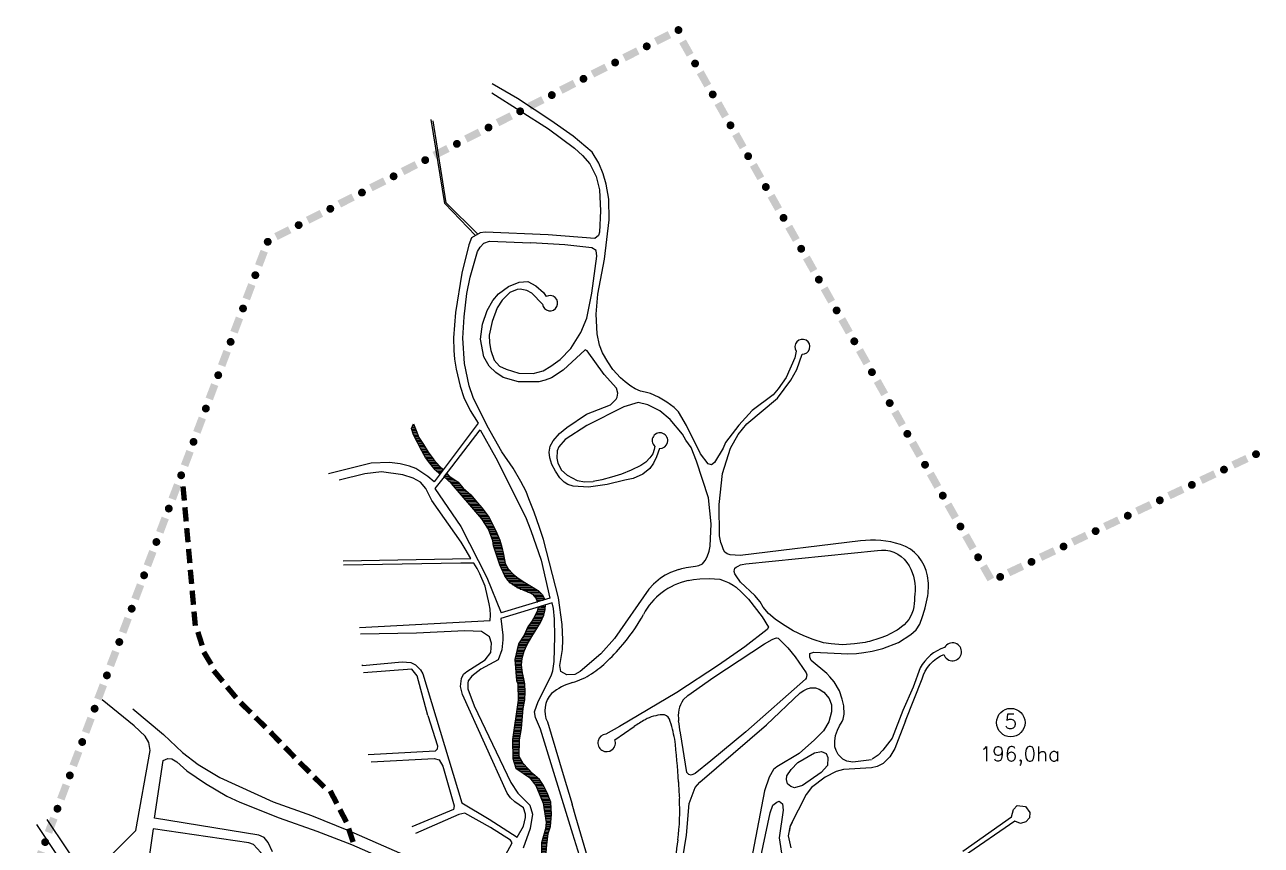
# Model space of a CAD drawing. Extents: x 628876 to 634043, y 7506730 to 7509520.
# Drawn here: x 629148 to 630625, y 7508495 to 7509476 of the extents above; entities that cross this region are included whole.
import ezdxf
from ezdxf.enums import TextEntityAlignment as Align

# ---------------------------------------------------------------- set-up
doc = ezdxf.new("R2010")
doc.units = 0
doc.header["$LTSCALE"] = 40
doc.header["$MEASUREMENT"] = 0
doc.layers.get('0').update_dxf_attribs({"linetype": 'CONTINUOUS'})
for name, color, linetype in [('HATCH', 150, 'CONTINUOUS'), ('LIMITE-BACIA', 3, 'CONTINUOUS'), ('LIMITE-PROJETO', 1, 'CONTINUOUS'), ('RIO', 4, 'CONTINUOUS'), ('RUA', 7, 'CONTINUOUS'), ('TEXTO2', 5, 'CONTINUOUS')]:
    doc.layers.add(name, color=color, linetype=linetype)
doc.styles.get("Standard").update_dxf_attribs({"font": 'ROMANSBR.SHX'})

# ---------------------------------------------------------------- blocks, each defined once
blk = doc.blocks.new('*X15')
at = {"color": 0}
for p, q in [((629609.7, 7508992.5), (629614.5, 7508992.5)), ((629610.2, 7508994.4), (629613.8, 7508994.4)), ((629610.4, 7508990.6), (629615.3, 7508990.6)), ((629610.9, 7508996.2), (629613, 7508996.2)), ((629611, 7508988.7), (629616.1, 7508988.7)), ((629611.7, 7508998.1), (629612.3, 7508998.1)), ((629611.7, 7508986.9), (629616.8, 7508986.9)), ((629612.4, 7508985), (629617.5, 7508985)), ((629613.3, 7508983.1), (629618.3, 7508983.1)), ((629614.2, 7508981.2), (629619.3, 7508981.2)), ((629615.1, 7508979.4), (629620.4, 7508979.4)), ((629616, 7508977.5), (629621.6, 7508977.5)), ((629616.9, 7508975.6), (629622.7, 7508975.6)), ((629617.9, 7508973.7), (629623.9, 7508973.7)), ((629618.8, 7508971.9), (629625.1, 7508971.9)), ((629619.8, 7508970), (629626.3, 7508970)), ((629620.9, 7508968.1), (629627.6, 7508968.1)), ((629622, 7508966.2), (629628.8, 7508966.2)), ((629623, 7508964.4), (629630, 7508964.4)), ((629624.1, 7508962.5), (629631.4, 7508962.5)), ((629625.2, 7508960.6), (629632.7, 7508960.6)), ((629626.3, 7508958.7), (629634.1, 7508958.7)), ((629627.6, 7508956.9), (629635.5, 7508956.9)), ((629628.9, 7508955), (629637, 7508955)), ((629630.3, 7508953.1), (629638.7, 7508953.1)), ((629631.6, 7508951.2), (629640.4, 7508951.2)), ((629633.1, 7508949.4), (629642.1, 7508949.4)), ((629634.7, 7508947.5), (629643.9, 7508947.5)), ((629636.2, 7508945.6), (629645.9, 7508945.6)), ((629637.7, 7508943.7), (629647.3, 7508943.7)), ((629639.9, 7508941.9), (629645.9, 7508941.9)), ((629642, 7508940), (629644.5, 7508940)), ((629649.1, 7508936.2), (629654.9, 7508936.2)), ((629649.7, 7508934.4), (629657.5, 7508934.4)), ((629650.5, 7508938.1), (629653.2, 7508938.1)), ((629651.7, 7508932.5), (629660.4, 7508932.5)), ((629653.8, 7508930.6), (629663.2, 7508930.6)), ((629655.8, 7508928.7), (629665.8, 7508928.7)), ((629657.7, 7508926.9), (629667.3, 7508926.9)), ((629659.4, 7508925), (629668.8, 7508925)), ((629661, 7508923.1), (629670.4, 7508923.1)), ((629662.6, 7508921.2), (629672.1, 7508921.2)), ((629664.2, 7508919.4), (629674.3, 7508919.4)), ((629665.9, 7508917.5), (629676.4, 7508917.5)), ((629667.5, 7508915.6), (629678.5, 7508915.6)), ((629669.1, 7508913.7), (629680.6, 7508913.7)), ((629670.8, 7508911.9), (629682.2, 7508911.9)), ((629672.4, 7508910), (629683.8, 7508910)), ((629674, 7508908.1), (629685.4, 7508908.1)), ((629675.6, 7508906.2), (629687, 7508906.2)), ((629677.3, 7508904.4), (629688.6, 7508904.4)), ((629678.9, 7508902.5), (629690.2, 7508902.5)), ((629680.5, 7508900.6), (629691.7, 7508900.6)), ((629682.2, 7508898.7), (629693.2, 7508898.7)), ((629683.8, 7508896.9), (629694.6, 7508896.9)), ((629685.4, 7508895), (629696.1, 7508895)), ((629687, 7508893.1), (629697.5, 7508893.1)), ((629688.7, 7508891.2), (629699, 7508891.2)), ((629690.3, 7508889.4), (629700.4, 7508889.4)), ((629691.9, 7508887.5), (629701.8, 7508887.5)), ((629693.6, 7508885.6), (629702.9, 7508885.6)), ((629694.8, 7508883.7), (629703.9, 7508883.7)), ((629695.9, 7508881.9), (629704.9, 7508881.9)), ((629697, 7508880), (629705.9, 7508880)), ((629698.2, 7508878.1), (629706.9, 7508878.1)), ((629699.3, 7508876.2), (629707.9, 7508876.2)), ((629700.4, 7508874.4), (629708.8, 7508874.4)), ((629701.5, 7508872.5), (629709.6, 7508872.5)), ((629702.2, 7508870.6), (629710.5, 7508870.6)), ((629703, 7508868.7), (629711.3, 7508868.7)), ((629703.7, 7508866.9), (629712.2, 7508866.9)), ((629704.5, 7508865), (629712.9, 7508865)), ((629705.2, 7508863.1), (629713.7, 7508863.1)), ((629706, 7508861.2), (629714.5, 7508861.2)), ((629706.7, 7508859.4), (629715.3, 7508859.4)), ((629707, 7508857.5), (629715.8, 7508857.5)), ((629707.2, 7508855.6), (629716.3, 7508855.6)), ((629707.4, 7508853.7), (629716.8, 7508853.7)), ((629707.8, 7508851.9), (629717.3, 7508851.9)), ((629708.4, 7508850), (629717.8, 7508850)), ((629709.1, 7508848.1), (629718.2, 7508848.1)), ((629709.7, 7508846.2), (629718.6, 7508846.2)), ((629710.4, 7508844.4), (629718.9, 7508844.4)), ((629711, 7508842.5), (629719.3, 7508842.5)), ((629711.7, 7508840.6), (629719.7, 7508840.6)), ((629712.4, 7508838.7), (629720.1, 7508838.7)), ((629713, 7508836.9), (629720.5, 7508836.9)), ((629713.7, 7508835), (629720.9, 7508835)), ((629714.3, 7508833.1), (629721.3, 7508833.1)), ((629715, 7508831.2), (629722, 7508831.2)), ((629715.7, 7508829.4), (629723, 7508829.4)), ((629716.6, 7508827.5), (629724, 7508827.5)), ((629717.4, 7508825.6), (629725, 7508825.6)), ((629718.2, 7508823.7), (629726.7, 7508823.7)), ((629719.1, 7508821.9), (629728.6, 7508821.9)), ((629719.9, 7508820), (629730.4, 7508820)), ((629720.7, 7508818.1), (629732.6, 7508818.1)), ((629721.7, 7508816.2), (629734.9, 7508816.2)), ((629722.9, 7508814.4), (629737.2, 7508814.4)), ((629724.2, 7508812.5), (629739.9, 7508812.5)), ((629725.6, 7508810.6), (629742.5, 7508810.6)), ((629727.2, 7508808.7), (629745.3, 7508808.7)), ((629729.9, 7508806.9), (629748.4, 7508806.9)), ((629732.6, 7508805), (629751.5, 7508805)), ((629735.4, 7508803.1), (629754.7, 7508803.1)), ((629739.5, 7508801.2), (629758, 7508801.2)), ((629744, 7508799.4), (629761.4, 7508799.4)), ((629748.6, 7508797.5), (629763.3, 7508797.5)), ((629753.1, 7508795.6), (629765.1, 7508795.6)), ((629755.6, 7508793.7), (629766.6, 7508793.7)), ((629757.4, 7508791.9), (629767.4, 7508791.9)), ((629758.7, 7508790), (629768.3, 7508790)), ((629759.3, 7508788.1), (629766.8, 7508788.1)), ((629759.9, 7508786.2), (629760.6, 7508786.2))]:
    blk.add_line(p, q, dxfattribs=at)
blk = doc.blocks.new('*X14')
at = {"color": 0}
for p, q in [((629760.2, 7508776.9), (629769.1, 7508776.9)), ((629760.8, 7508778.7), (629769.3, 7508778.7)), ((629764.2, 7508780.6), (629769.5, 7508780.6)), ((629754, 7508763.7), (629764.8, 7508763.7)), ((629755.2, 7508765.6), (629765.6, 7508765.6)), ((629756.3, 7508767.5), (629766.5, 7508767.5)), ((629757.3, 7508769.4), (629767.4, 7508769.4)), ((629758.1, 7508771.2), (629768, 7508771.2)), ((629758.9, 7508773.1), (629768.4, 7508773.1)), ((629759.6, 7508775), (629768.7, 7508775)), ((629745.1, 7508748.7), (629755.9, 7508748.7)), ((629746, 7508750.6), (629757.1, 7508750.6)), ((629746.9, 7508752.5), (629758.3, 7508752.5)), ((629747.8, 7508754.4), (629759.5, 7508754.4)), ((629748.7, 7508756.2), (629760.6, 7508756.2)), ((629750.1, 7508758.1), (629761.7, 7508758.1)), ((629751.4, 7508760), (629762.8, 7508760)), ((629752.7, 7508761.9), (629763.9, 7508761.9)), ((629736.8, 7508733.7), (629747.2, 7508733.7)), ((629737.2, 7508735.6), (629748.1, 7508735.6)), ((629738.3, 7508737.5), (629749.2, 7508737.5)), ((629739.5, 7508739.4), (629750.3, 7508739.4)), ((629740.7, 7508741.2), (629751.3, 7508741.2)), ((629741.9, 7508743.1), (629752.4, 7508743.1)), ((629743.1, 7508745), (629753.5, 7508745)), ((629744.2, 7508746.9), (629754.7, 7508746.9)), ((629733.5, 7508718.7), (629741.6, 7508718.7)), ((629733.9, 7508720.6), (629742.2, 7508720.6)), ((629734.4, 7508722.5), (629742.7, 7508722.5)), ((629734.8, 7508724.4), (629743.3, 7508724.4)), ((629735.2, 7508726.2), (629743.8, 7508726.2)), ((629735.6, 7508728.1), (629744.5, 7508728.1)), ((629736, 7508730), (629745.4, 7508730)), ((629736.4, 7508731.9), (629746.3, 7508731.9)), ((629733.2, 7508716.9), (629741.5, 7508716.9)), ((629733.3, 7508715), (629741.3, 7508715)), ((629733.5, 7508713.1), (629741.2, 7508713.1)), ((629733.6, 7508711.2), (629741, 7508711.2)), ((629733.8, 7508709.4), (629741.1, 7508709.4)), ((629733.9, 7508707.5), (629741.4, 7508707.5)), ((629734.1, 7508705.6), (629741.6, 7508705.6)), ((629734.2, 7508703.7), (629741.8, 7508703.7)), ((629734.4, 7508701.9), (629742, 7508701.9)), ((629734.5, 7508700), (629742.4, 7508700)), ((629734.7, 7508698.1), (629742.9, 7508698.1)), ((629734.8, 7508696.2), (629743.3, 7508696.2)), ((629735, 7508694.4), (629743.8, 7508694.4)), ((629735.1, 7508692.5), (629744.1, 7508692.5)), ((629735.6, 7508690.6), (629744.5, 7508690.6)), ((629736.2, 7508688.7), (629744.9, 7508688.7)), ((629736.5, 7508686.9), (629745.1, 7508686.9)), ((629736.6, 7508685), (629745.2, 7508685)), ((629736.6, 7508683.1), (629745.3, 7508683.1)), ((629736.7, 7508681.2), (629745.4, 7508681.2)), ((629736.8, 7508679.4), (629745.5, 7508679.4)), ((629736.8, 7508677.5), (629745.5, 7508677.5)), ((629736.9, 7508675.6), (629745.3, 7508675.6)), ((629736.9, 7508673.7), (629745.2, 7508673.7)), ((629735.6, 7508658.7), (629743, 7508658.7)), ((629735.9, 7508660.6), (629743.3, 7508660.6)), ((629736.2, 7508662.5), (629743.7, 7508662.5)), ((629736.5, 7508664.4), (629744, 7508664.4)), ((629736.7, 7508666.2), (629744.4, 7508666.2)), ((629737, 7508671.9), (629745.1, 7508671.9)), ((629737, 7508668.1), (629744.7, 7508668.1)), ((629737.1, 7508670), (629744.9, 7508670)), ((629733.7, 7508645.6), (629742, 7508645.6)), ((629734, 7508647.5), (629742.1, 7508647.5)), ((629734.3, 7508649.4), (629742.3, 7508649.4)), ((629734.5, 7508651.2), (629742.4, 7508651.2)), ((629734.8, 7508653.1), (629742.6, 7508653.1)), ((629735.1, 7508655), (629742.7, 7508655)), ((629735.4, 7508656.9), (629742.8, 7508656.9)), ((629731.5, 7508630.6), (629740.3, 7508630.6)), ((629731.8, 7508632.5), (629740.6, 7508632.5)), ((629732.1, 7508634.4), (629740.9, 7508634.4)), ((629732.3, 7508636.2), (629741.1, 7508636.2)), ((629732.6, 7508638.1), (629741.3, 7508638.1)), ((629732.9, 7508640), (629741.5, 7508640)), ((629733.2, 7508641.9), (629741.6, 7508641.9)), ((629733.4, 7508643.7), (629741.8, 7508643.7)), ((629730.2, 7508621.2), (629738.8, 7508621.2)), ((629730.3, 7508619.4), (629738.8, 7508619.4)), ((629730.3, 7508617.5), (629738.7, 7508617.5)), ((629730.4, 7508623.1), (629739.1, 7508623.1)), ((629730.4, 7508615.6), (629738.7, 7508615.6)), ((629730.7, 7508625), (629739.4, 7508625)), ((629731, 7508626.9), (629739.7, 7508626.9)), ((629731.2, 7508628.7), (629740, 7508628.7)), ((629730.4, 7508613.7), (629738.7, 7508613.7)), ((629730.5, 7508611.9), (629738.6, 7508611.9)), ((629730.5, 7508610), (629738.6, 7508610)), ((629730.6, 7508608.1), (629738.6, 7508608.1)), ((629730.6, 7508606.2), (629738.5, 7508606.2)), ((629730.7, 7508604.4), (629738.5, 7508604.4)), ((629730.7, 7508602.5), (629738.5, 7508602.5)), ((629730.8, 7508600.6), (629738.8, 7508600.6)), ((629730.9, 7508598.7), (629739.8, 7508598.7)), ((629731.4, 7508596.9), (629740.8, 7508596.9)), ((629732, 7508595), (629741.8, 7508595)), ((629732.5, 7508593.1), (629742.8, 7508593.1)), ((629733, 7508591.2), (629744.5, 7508591.2)), ((629733.6, 7508589.4), (629746.2, 7508589.4)), ((629734.1, 7508587.5), (629748, 7508587.5)), ((629736.8, 7508585.6), (629749.8, 7508585.6)), ((629739.5, 7508583.7), (629751.5, 7508583.7)), ((629742.2, 7508581.9), (629753.3, 7508581.9)), ((629744.9, 7508580), (629755.3, 7508580)), ((629747.6, 7508578.1), (629757.5, 7508578.1)), ((629750.3, 7508576.2), (629759.7, 7508576.2)), ((629752, 7508574.4), (629761.9, 7508574.4)), ((629753.6, 7508572.5), (629763.3, 7508572.5)), ((629755.1, 7508570.6), (629764.5, 7508570.6)), ((629756.6, 7508568.7), (629765.7, 7508568.7)), ((629758.2, 7508566.9), (629766.8, 7508566.9)), ((629759, 7508565), (629767.9, 7508565)), ((629759.7, 7508563.1), (629768.9, 7508563.1)), ((629760.5, 7508561.2), (629769.9, 7508561.2)), ((629761.3, 7508559.4), (629771, 7508559.4)), ((629762, 7508557.5), (629771.9, 7508557.5)), ((629762.8, 7508555.6), (629772.6, 7508555.6)), ((629763.5, 7508553.7), (629773.3, 7508553.7)), ((629764.3, 7508551.9), (629774, 7508551.9)), ((629765, 7508550), (629774.7, 7508550)), ((629765.8, 7508548.1), (629775.4, 7508548.1)), ((629766.5, 7508546.2), (629775.9, 7508546.2)), ((629767.1, 7508544.4), (629776, 7508544.4)), ((629767.4, 7508542.5), (629776.1, 7508542.5)), ((629767.7, 7508540.6), (629776.2, 7508540.6)), ((629768, 7508538.7), (629776.3, 7508538.7)), ((629768.3, 7508536.9), (629776.4, 7508536.9)), ((629768.6, 7508535), (629776.5, 7508535)), ((629768.9, 7508533.1), (629776.6, 7508533.1)), ((629769.2, 7508531.2), (629776.6, 7508531.2)), ((629769.5, 7508529.4), (629776.5, 7508529.4)), ((629769.8, 7508527.5), (629776.4, 7508527.5)), ((629769.2, 7508512.5), (629773.9, 7508512.5)), ((629769.7, 7508514.4), (629774.6, 7508514.4)), ((629770, 7508516.2), (629775.2, 7508516.2)), ((629770.1, 7508525.6), (629776.2, 7508525.6)), ((629770.2, 7508518.1), (629775.7, 7508518.1)), ((629770.4, 7508523.7), (629776.1, 7508523.7)), ((629770.4, 7508520), (629775.8, 7508520)), ((629770.6, 7508521.9), (629776, 7508521.9)), ((629765, 7508497.5), (629771.4, 7508497.5)), ((629765.4, 7508499.4), (629771.7, 7508499.4)), ((629765.9, 7508501.2), (629771.9, 7508501.2)), ((629766.5, 7508503.1), (629772.1, 7508503.1)), ((629767, 7508505), (629772.3, 7508505)), ((629767.5, 7508506.9), (629772.5, 7508506.9)), ((629768.1, 7508508.7), (629772.7, 7508508.7)), ((629768.6, 7508510.6), (629773.3, 7508510.6)), ((629764.9, 7508490), (629770.7, 7508490)), ((629764.9, 7508488.1), (629770.5, 7508488.1)), ((629764.9, 7508486.2), (629770.3, 7508486.2)), ((629764.9, 7508484.4), (629770.1, 7508484.4)), ((629764.9, 7508482.5), (629769.9, 7508482.5)), ((629765, 7508495.6), (629771.2, 7508495.6)), ((629765, 7508493.7), (629771.1, 7508493.7)), ((629765, 7508491.9), (629770.9, 7508491.9)), ((629764.8, 7508478.7), (629770.3, 7508478.7)), ((629764.8, 7508476.9), (629770.6, 7508476.9)), ((629764.9, 7508480.6), (629770.1, 7508480.6)), ((629765, 7508475), (629770.9, 7508475)), ((629765.2, 7508473.1), (629771.2, 7508473.1)), ((629765.4, 7508471.2), (629771.5, 7508471.2)), ((629765.5, 7508469.4), (629771.7, 7508469.4)), ((629765.7, 7508467.5), (629772, 7508467.5)), ((629765.9, 7508465.6), (629772.3, 7508465.6)), ((629766.1, 7508463.7), (629772.6, 7508463.7)), ((629766.3, 7508461.9), (629772.9, 7508461.9)), ((629766.5, 7508460), (629773.2, 7508460)), ((629766.7, 7508458.1), (629773.5, 7508458.1)), ((629766.9, 7508456.2), (629773.8, 7508456.2)), ((629767.1, 7508454.4), (629774.8, 7508454.4)), ((629767.3, 7508452.5), (629775.7, 7508452.5)), ((629767.8, 7508450.6), (629776.6, 7508450.6)), ((629768.7, 7508448.7), (629777.6, 7508448.7)), ((629769.5, 7508446.9), (629778.5, 7508446.9)), ((629770.4, 7508445), (629779.5, 7508445)), ((629771.3, 7508443.1), (629780.4, 7508443.1)), ((629772.2, 7508441.2), (629781.4, 7508441.2)), ((629773, 7508439.4), (629782.3, 7508439.4)), ((629774, 7508437.5), (629783.3, 7508437.5)), ((629775.3, 7508435.6), (629784.2, 7508435.6)), ((629776.5, 7508433.7), (629785.1, 7508433.7)), ((629777.8, 7508431.9), (629786.1, 7508431.9)), ((629779, 7508430), (629787.1, 7508430)), ((629780.3, 7508428.1), (629788.6, 7508428.1)), ((629781.5, 7508426.2), (629790.1, 7508426.2)), ((629782.8, 7508424.4), (629791.6, 7508424.4)), ((629784.5, 7508422.5), (629793.6, 7508422.5)), ((629786.2, 7508420.6), (629795.9, 7508420.6)), ((629787.9, 7508418.7), (629798.2, 7508418.7)), ((629789.6, 7508416.9), (629800.4, 7508416.9)), ((629791.5, 7508415), (629802.7, 7508415)), ((629794.2, 7508413.1), (629805, 7508413.1)), ((629796.8, 7508411.2), (629807.4, 7508411.2)), ((629799.4, 7508409.4), (629810.4, 7508409.4)), ((629802.1, 7508407.5), (629813.3, 7508407.5)), ((629804.7, 7508405.6), (629816.3, 7508405.6)), ((629807.3, 7508403.7), (629819.3, 7508403.7)), ((629809.9, 7508401.9), (629822.2, 7508401.9)), ((629812.6, 7508400), (629825.2, 7508400)), ((629815.2, 7508398.1), (629828.2, 7508398.1)), ((629817.8, 7508396.2), (629831.1, 7508396.2)), ((629820.4, 7508394.4), (629834.1, 7508394.4)), ((629823.1, 7508392.5), (629837, 7508392.5)), ((629825.7, 7508390.6), (629840, 7508390.6)), ((629828.3, 7508388.7), (629843, 7508388.7)), ((629831, 7508386.9), (629845.9, 7508386.9)), ((629833.6, 7508385), (629848.9, 7508385)), ((629836.2, 7508383.1), (629851.9, 7508383.1)), ((629838.9, 7508381.2), (629854.8, 7508381.2)), ((629842, 7508379.4), (629857.8, 7508379.4)), ((629845.1, 7508377.5), (629860.8, 7508377.5)), ((629848.3, 7508375.6), (629863.6, 7508375.6)), ((629851.4, 7508373.7), (629866, 7508373.7)), ((629854.6, 7508371.9), (629868.3, 7508371.9)), ((629857.7, 7508370), (629870.6, 7508370)), ((629860.9, 7508368.1), (629872.9, 7508368.1)), ((629864, 7508366.2), (629875.2, 7508366.2)), ((629866.3, 7508364.4), (629877.4, 7508364.4)), ((629868.1, 7508362.5), (629879.6, 7508362.5)), ((629869.9, 7508360.6), (629881.8, 7508360.6)), ((629871.7, 7508358.7), (629884, 7508358.7)), ((629873.4, 7508356.9), (629886.2, 7508356.9)), ((629875.2, 7508355), (629888.4, 7508355)), ((629877.3, 7508353.1), (629890.6, 7508353.1)), ((629879.4, 7508351.2), (629892.8, 7508351.2)), ((629881.6, 7508349.4), (629895.1, 7508349.4)), ((629923, 7508349.4), (629941.2, 7508349.4)), ((629925.1, 7508351.2), (629951.7, 7508351.2)), ((629929.5, 7508353.1), (629993.3, 7508353.1)), ((629933.9, 7508355), (629985.8, 7508355)), ((629941.8, 7508356.9), (629977.9, 7508356.9)), ((629949.7, 7508358.7), (629965, 7508358.7)), ((629959.6, 7508351.2), (629993.1, 7508351.2)), ((629975.4, 7508349.4), (629993, 7508349.4)), ((629883.8, 7508347.5), (629897.3, 7508347.5)), ((629885.9, 7508345.6), (629899.5, 7508345.6)), ((629888.1, 7508343.7), (629905.1, 7508343.7)), ((629891.8, 7508341.9), (629917, 7508341.9)), ((629895.8, 7508340), (629918.9, 7508340)), ((629901.3, 7508338.1), (629913.7, 7508338.1)), ((629910.8, 7508343.7), (629915, 7508343.7)), ((629924.5, 7508347.5), (629936, 7508347.5)), ((629925.9, 7508345.6), (629931.2, 7508345.6)), ((629985.7, 7508347.5), (629992.8, 7508347.5)), ((629992.5, 7508345.6), (629992.7, 7508345.6))]:
    blk.add_line(p, q, dxfattribs=at)
blk = doc.blocks.new('G2')
at = {"layer": 'LIMITE-BACIA'}
blk.add_solid([(-8.5, -3.3), (-8.5, 3.1), (8.5, -3.2), (8.5, 3.2)], dxfattribs=at)
blk = doc.blocks.new('R2')
at = {"layer": 'LIMITE-PROJETO', "const_width": 4.67}
blk.add_lwpolyline([(-18.8, 0.2, 1), (-23.5, 0.2, 1)], format="xyb", close=True, dxfattribs=at)
at = {"layer": 'LIMITE-PROJETO'}
blk.add_solid([(9.2, 4.6), (9.2, -4.6), (-9.1, 4.7), (-9.2, -4.4)], dxfattribs=at)

msp = doc.modelspace()

# ---------------------------------------------------------------- linework, layer by layer
at = {"layer": 'LIMITE-PROJETO', "const_width": 4.68}
msp.add_lwpolyline([(630311.7, 7508817.9, 1), (630314, 7508813.8, 1)], format="xyb", close=True, dxfattribs=at)
at = {"layer": 'LIMITE-PROJETO'}
msp.add_solid([(630288.7, 7508826.5), (630296.7, 7508831), (630297.7, 7508810.6), (630305.7, 7508815)], dxfattribs=at)
at = {"layer": 'RIO', "linetype": 'CONTINUOUS'}
for points in [[(629612, 7508998.8), (629616.1, 7508988.6), (629618.5, 7508982.6), (629623.8, 7508973.9), (629629.7, 7508964.8), (629636.2, 7508955.8), (629643.4, 7508947.9), (629647.6, 7508944.1), (629643.5, 7508938.7), (629637.7, 7508943.8), (629631.3, 7508951.7), (629626.5, 7508958.4), (629619.8, 7508969.9), (629616.6, 7508976.3), (629612.1, 7508985.7), (629609.6, 7508993)], [(629760, 7508786), (629758.5, 7508790.6), (629754.4, 7508795.1), (629736.1, 7508802.6), (629727.3, 7508808.6), (629724.5, 7508812), (629721.2, 7508817), (629715.3, 7508830.4), (629707.4, 7508852.9), (629706.9, 7508858.8), (629701.4, 7508872.9), (629693.8, 7508885.4), (629657.3, 7508927.4), (629648.5, 7508935.5), (629651.8, 7508939.7), (629655.3, 7508935.9), (629665.4, 7508929.2), (629671.3, 7508922), (629680.3, 7508914.1), (629688.6, 7508904.4), (629693.9, 7508897.8), (629702.2, 7508887), (629708.1, 7508875.8), (629711.7, 7508868), (629715.2, 7508859.6), (629717.5, 7508851.2), (629719.3, 7508842.8), (629721.6, 7508832), (629725.1, 7508825.4), (629731.1, 7508819.3), (629737, 7508814.5), (629744.8, 7508809), (629754.9, 7508803), (629761.5, 7508799.3), (629766.2, 7508794.5), (629768.6, 7508789.4), (629768.7, 7508788.7)]]:
    msp.add_lwpolyline(points, close=True, dxfattribs=at)
msp.add_lwpolyline([(629769.9, 7508481.9), (629771.3, 7508495.8), (629772.7, 7508509.1), (629775.6, 7508517.6), (629776.7, 7508531.8), (629775.9, 7508546.6), (629771.8, 7508557.9), (629767.1, 7508566.4), (629762.5, 7508573.9), (629754, 7508581.1), (629743, 7508592.9), (629738.4, 7508601.3), (629738.8, 7508621.3), (629741, 7508634.8), (629742.3, 7508649.1), (629743, 7508658.7), (629744.8, 7508668.9), (629745.5, 7508678.5), (629745, 7508688), (629743.9, 7508694), (629742.1, 7508701.2), (629741, 7508710.5), (629741.7, 7508718.9), (629744.1, 7508727.3), (629747.8, 7508735), (629753.2, 7508744.6), (629759.3, 7508754.1), (629763.6, 7508761.3), (629767.8, 7508770.2), (629769.1, 7508776.8), (629769.6, 7508782.3), (629761.1, 7508779.7), (629759.6, 7508774.8), (629757.1, 7508768.8), (629753.9, 7508763.5), (629748.6, 7508756), (629744, 7508746.4), (629737.3, 7508736), (629733.2, 7508717.1), (629735.2, 7508692), (629736.5, 7508687.9), (629737.1, 7508668.7), (629730.2, 7508621.7), (629730.8, 7508598.9), (629734.1, 7508587.5), (629750.7, 7508576), (629758.3, 7508566.7), (629766.9, 7508545.3), (629770.6, 7508522.3), (629769.8, 7508514.7), (629765, 7508498.1), (629764.8, 7508476.4)], dxfattribs=at)
at = {"layer": 'RUA'}
for p, q in [((629771.9, 7508642.5), (629790.7, 7508579.8)), ((629852.5, 7508621.2), (629875.4, 7508637.1)), ((629790.7, 7508579.8), (629801.7, 7508544.3))]:
    msp.add_line(p, q, dxfattribs=at)
at = {"layer": 'RUA', "linetype": 'CONTINUOUS'}
for points in [[(630069.3, 7509085.7), (630067.4, 7509077.6), (630057.1, 7509054.2), (630047.7, 7509040.4), (630041.8, 7509033.4), (630016.5, 7509014.5), (630000.6, 7508997.3), (629984.8, 7508976.3), (629981.8, 7508969.5), (629971.5, 7508952.5), (629968.1, 7508949.8), (629964.1, 7508951.1), (629954.9, 7508962.7), (629938.2, 7508996.8), (629928.7, 7509013), (629923.2, 7509018.1), (629914.7, 7509024.7), (629904.5, 7509030.6), (629895.1, 7509034.8), (629888.6, 7509036.7), (629883.1, 7509037.8), (629876.9, 7509040.5), (629871.6, 7509043.9), (629864.9, 7509049), (629859.4, 7509053.8), (629850.2, 7509063.6), (629844, 7509072.7), (629837.8, 7509083.4), (629834.2, 7509092.8), (629831.5, 7509106.2), (629830.1, 7509129.9), (629832.2, 7509153.6), (629840.1, 7509195.3), (629845.9, 7509242.6), (629845.2, 7509267.2), (629842.1, 7509285.1), (629838.7, 7509297.5), (629833.3, 7509310.3), (629825.6, 7509323.4), (629802.6, 7509342.5), (629776.2, 7509361.2), (629736.2, 7509387.3), (629706, 7509404.9)], [(629705.4, 7509394.2), (629773.1, 7509351.2), (629804.2, 7509328.1), (629813.7, 7509319.3), (629822.5, 7509309.3), (629830.3, 7509294.2), (629834.1, 7509278.5), (629835.4, 7509253.1), (629834.3, 7509227.9), (629832.9, 7509223.8), (629828.8, 7509220.3), (629772.8, 7509224.4), (629697.6, 7509227.9), (629691.6, 7509226.9), (629681.4, 7509220.9), (629678.1, 7509212.8), (629669.8, 7509178.7), (629662.2, 7509131.9), (629659.9, 7509101.5), (629660.2, 7509086.3), (629660.8, 7509076.1), (629662.8, 7509063.9), (629667.6, 7509043.8), (629672.2, 7509030.2), (629679.6, 7509014.6), (629689.2, 7508999.5), (629636.7, 7508929.6), (629629.3, 7508935.9), (629622.1, 7508940.7), (629614.8, 7508945.2), (629607.2, 7508948.1), (629595.9, 7508951), (629583.2, 7508952.7), (629561.6, 7508951.7), (629510.3, 7508938.8)], [(629749.8, 7508909.1), (629746.4, 7508917.9), (629740.2, 7508930), (629731.1, 7508945.8), (629717.7, 7508965.1), (629699.8, 7508996.5), (629683.4, 7509030.4), (629678.5, 7509044.1), (629673, 7509070.8), (629671.1, 7509101.1), (629672.4, 7509126.4), (629675.8, 7509154.4), (629679.7, 7509173.8), (629688.5, 7509204.5), (629691.8, 7509209.9), (629696.2, 7509214.7), (629702.9, 7509216.9), (629752.1, 7509214.9)], [(629766.1, 7509141.9), (629753.3, 7509154.9), (629747.5, 7509158.1), (629739.4, 7509159.8), (629735.9, 7509159.4), (629727.2, 7509155.5), (629717.8, 7509146.7), (629712.1, 7509137.4), (629705.9, 7509120.9), (629702.5, 7509104.5), (629702.6, 7509095.6), (629704.2, 7509086.4), (629708.2, 7509075), (629714.6, 7509067.7), (629722.5, 7509063.9), (629737.7, 7509059.4), (629755.1, 7509058.8), (629766.8, 7509062.1), (629776.1, 7509067.7), (629787, 7509075.7), (629799.9, 7509088.9), (629812, 7509107.7), (629819.1, 7509124.9), (629825, 7509154.7), (629830.8, 7509198.9), (629830, 7509205.7), (629825.2, 7509208.9), (629792.7, 7509212.6), (629752.1, 7509214.9)], [(629905.9, 7508969.4), (629902.2, 7508959.4), (629898.6, 7508951.7), (629894.4, 7508945.5), (629886, 7508938.6), (629874.2, 7508933.6), (629864.6, 7508931.3), (629843.5, 7508926.2), (629821, 7508923), (629802.8, 7508924.3), (629796.5, 7508926.2), (629792.1, 7508929.2), (629786.7, 7508934.3), (629781.5, 7508942.2), (629777.3, 7508950.1), (629774.7, 7508958.1), (629773.9, 7508964.7), (629775.1, 7508972), (629778.7, 7508978.6), (629786.4, 7508987.2), (629795.1, 7508994.3), (629818.8, 7509010.1), (629847.2, 7509021.4), (629854.1, 7509028.2), (629855.4, 7509030.7), (629855.9, 7509035.4), (629854.5, 7509041.3), (629839.8, 7509057.8), (629819.6, 7509086), (629817, 7509087), (629790.8, 7509062.9), (629776.7, 7509053.9), (629769.2, 7509050.8), (629761.8, 7509049.1), (629737.4, 7509048.9), (629719.2, 7509054.1), (629710.2, 7509060.1), (629702.2, 7509067.5), (629696.1, 7509078.7), (629692, 7509099.8), (629694.4, 7509118), (629699.9, 7509134.3), (629706.6, 7509146), (629713.4, 7509154.2), (629725.6, 7509163), (629738.1, 7509168), (629748.5, 7509168.9), (629758.2, 7509163.7), (629767.1, 7509155.5), (629770.6, 7509150.8)], [(629937.4, 7508979.4), (629933.3, 7508986.5), (629918.6, 7509003.8), (629906.4, 7509014.1), (629891.9, 7509021.5), (629880.4, 7509024.4), (629863.4, 7509019.1), (629818.9, 7508996.8), (629793.1, 7508979.9), (629785.4, 7508971.2), (629783.7, 7508966.3), (629783.3, 7508957.9), (629784.5, 7508951.6), (629788.9, 7508943.3), (629795.5, 7508937.3), (629807.6, 7508931.1), (629816.8, 7508929.4), (629826.8, 7508929.8)], [(629648.5, 7508935.5), (629691.8, 7508991.7), (629710.4, 7508958.2), (629745.6, 7508887.7), (629752.2, 7508871.3), (629764.4, 7508835.9), (629775, 7508790.6), (629716.7, 7508772.9)], [(629900.1, 7508971.9), (629899.4, 7508968.2), (629897.9, 7508962.7), (629894.5, 7508958), (629889.4, 7508952.9), (629883.5, 7508948.9), (629872.1, 7508943.2), (629860.3, 7508938.5), (629848.6, 7508934.9), (629836.8, 7508931.7), (629826.8, 7508929.8)], [(629928.9, 7508824.6), (629932.5, 7508826), (629937.7, 7508827.1), (629943.1, 7508828), (629948.9, 7508828.7), (629953, 7508829.4), (629957.3, 7508831.6), (629960.5, 7508835.5), (629962.9, 7508839.9), (629965.2, 7508846.4), (629966.5, 7508852.6), (629967.5, 7508879.1), (629964.5, 7508910.5), (629950.1, 7508954.3), (629943.6, 7508970.5), (629937.4, 7508979.4)], [(629528.1, 7508835.1), (629680.6, 7508837.7), (629673.8, 7508849.4), (629668.8, 7508857.3), (629633.7, 7508907.1), (629626.9, 7508921.4), (629620.2, 7508929.1), (629611.4, 7508933.8), (629599.4, 7508938), (629573.7, 7508941.3), (629553.8, 7508939.1), (629523.3, 7508931.4)], [(629648.5, 7508935.5), (629637.4, 7508921.4), (629668.5, 7508876), (629699.5, 7508815.1), (629716.7, 7508772.9)], [(629928.9, 7508824.6), (629919, 7508821.1), (629912.7, 7508817.8), (629907.1, 7508814.3), (629898.8, 7508807.1), (629893, 7508801.1), (629852.1, 7508742.2), (629835.6, 7508723.9), (629811.2, 7508702.7), (629804.6, 7508699.1), (629795.3, 7508699), (629788, 7508702.7), (629786.9, 7508710), (629790, 7508729.1), (629790.4, 7508740.5), (629789.6, 7508758.9), (629785.3, 7508790.8), (629767.3, 7508860.7), (629762.7, 7508875), (629756.3, 7508893.2), (629749.8, 7508909.1)], [(629547.6, 7508755.3), (629703.4, 7508763.6), (629703.8, 7508770.1), (629703.6, 7508777.1), (629702.3, 7508783.5), (629697.4, 7508804.6), (629691.4, 7508819.5), (629688.1, 7508825.7), (629683.9, 7508832.3), (629668.6, 7508832.2), (629528.5, 7508829.9)], [(629939.9, 7508811.6), (629946.5, 7508812.9), (629954.1, 7508813.6), (629965.2, 7508813.8), (629977.9, 7508813), (629983.3, 7508811.1), (629988.9, 7508808.6), (629993.7, 7508806), (629997.3, 7508803.4), (630003.7, 7508797.7), (630012.2, 7508789.2), (630028.6, 7508768.1), (630035.9, 7508755.6), (630034.3, 7508753.1), (630007.6, 7508732.4), (629976.4, 7508710.5), (629926.7, 7508677.8), (629858, 7508637), (629841.6, 7508628)], [(629802.4, 7508508.4), (629763.5, 7508633.8), (629757.9, 7508647.7), (629756.7, 7508654.8), (629760.8, 7508666.8), (629776.4, 7508697.7), (629778.4, 7508703.5), (629780.1, 7508714.9), (629780.8, 7508744.8), (629780.5, 7508765.3), (629779.4, 7508778.2), (629777.8, 7508784.8), (629716.5, 7508766.1), (629718.8, 7508746.4), (629718.5, 7508740.8), (629717.4, 7508728.6), (629713.3, 7508716.7), (629692.3, 7508705.5), (629681.6, 7508697.4), (629677.2, 7508691.5), (629676.8, 7508688.9), (629676.7, 7508682.2), (629684.6, 7508661.7), (629728.4, 7508570), (629736.8, 7508557.5), (629751, 7508543.2), (629754.1, 7508532.2), (629751.3, 7508515.1), (629742.9, 7508491.9)], [(630159.3, 7508597.1), (630136.9, 7508594.3), (630129.6, 7508595.6), (630124.8, 7508598.1), (630119.3, 7508603.6), (630117, 7508608.4), (630115.5, 7508612.8), (630115.2, 7508619.7), (630116.2, 7508626.3), (630118.4, 7508632.7), (630120.9, 7508637.8), (630124, 7508643), (630125.2, 7508645.7), (630126.5, 7508651.8), (630125.9, 7508661.6), (630124.1, 7508669.8), (630120.8, 7508679.9), (630114.4, 7508690.3), (630109.4, 7508696.5), (630105.6, 7508700.6), (630087.2, 7508715.8), (630085.4, 7508720.1), (630085.5, 7508724.4), (630090.1, 7508726), (630130.8, 7508723.9), (630141.3, 7508724.4), (630149.9, 7508725.6), (630159.8, 7508727.1), (630172.5, 7508730.1), (630191.2, 7508737.4), (630206.2, 7508747), (630212.4, 7508752.7), (630216.9, 7508759.4), (630220.2, 7508768.4)], [(629550.3, 7508710.7), (629550.9, 7508710.1), (629598.5, 7508714.3), (629608.8, 7508713.5), (629614.4, 7508710.8), (629620.3, 7508704.8), (629623.2, 7508699.9), (629669.9, 7508545.9), (629702.5, 7508526.5), (629735.7, 7508504.7), (629743.4, 7508517.9), (629745.7, 7508528.4), (629745.7, 7508532.5), (629743.2, 7508539.8), (629733.2, 7508547), (629728, 7508552), (629724, 7508557.5), (629670.6, 7508675.3), (629668.3, 7508684.8), (629669.3, 7508694.3), (629671.8, 7508699.8), (629675.6, 7508703), (629697.7, 7508716.6), (629704.2, 7508725.5), (629705.3, 7508736.5), (629702.7, 7508744.4), (629693.4, 7508750.7), (629673.5, 7508751.3), (629615.7, 7508748.8), (629548.7, 7508747.3)], [(629934.1, 7508669), (629939.6, 7508674), (629970.9, 7508696.1), (630031.2, 7508736), (630040.3, 7508741), (630043.4, 7508742.4), (630045.7, 7508742.9), (630047.5, 7508742.5), (630049, 7508741.3), (630059.1, 7508730.9), (630067.8, 7508720.4), (630081, 7508701.1), (630081.7, 7508698.9), (630081.6, 7508696.7), (630081, 7508695), (630080.1, 7508693.8), (630008.9, 7508630.7), (629967.2, 7508595.9), (629948.3, 7508581), (629943.7, 7508578.8), (629940.7, 7508579.9), (629938.6, 7508582), (629930.9, 7508629.6)], [(629629.3, 7508650.2), (629616.4, 7508697.7), (629610.1, 7508705.5), (629552.1, 7508701.1)], [(630033.7, 7508639.1), (630074, 7508677.3), (630078.4, 7508680.1), (630082.1, 7508682.1), (630086.4, 7508683.3), (630092.3, 7508683.2), (630096.4, 7508681.8), (630102.1, 7508678.1), (630108.5, 7508670.4), (630111.2, 7508663.1), (630111.2, 7508654.8), (630108.2, 7508642.7), (630101.7, 7508631.8), (630091.2, 7508621), (630072.6, 7508604.8), (630046.1, 7508589.1), (630042.1, 7508585.8), (630036.7, 7508576.7), (630031.4, 7508560.4), (630013.9, 7508468.6)], [(629173.8, 7508526.1), (629220.9, 7508455.7), (629223.5, 7508455.7), (629280.2, 7508512.8), (629297.5, 7508608.6), (629296, 7508617.9), (629291.5, 7508625.6), (629278.1, 7508637.9), (629240.2, 7508668.9)], [(629276.5, 7508658.4), (629313.2, 7508627.4), (629336, 7508606), (629354.9, 7508591.8), (629380.6, 7508576.1), (629444.3, 7508547), (629490.2, 7508530.6), (629534.4, 7508512.7), (629595.1, 7508486.1), (629624.7, 7508475.4), (629646.6, 7508469.1), (629690.3, 7508459.7), (629703.3, 7508458.6), (629708.6, 7508459), (629730, 7508498.1), (629727.9, 7508501.3), (629703.8, 7508516.4), (629673.4, 7508533.7), (629666.1, 7508531.8), (629614.5, 7508509.1)], [(629629.3, 7508650.2), (629640.5, 7508614), (629640.4, 7508610.1), (629638, 7508607.5), (629557.7, 7508603.4)], [(629930.5, 7508460.7), (629938.2, 7508507.4), (629941.4, 7508545), (629948.3, 7508564.2), (629953.9, 7508570.5), (630033.7, 7508639.1)], [(630199.8, 7508643.9), (630187, 7508610.7), (630181.2, 7508600.9), (630172.9, 7508592.8), (630165.9, 7508589.3), (630159.1, 7508587.7), (630125.5, 7508585.7), (630117, 7508583.2), (630103.7, 7508576.5), (630087.6, 7508564.1), (630080.9, 7508555.7), (630062, 7508518.3), (630060.8, 7508511.5)], [(629443.7, 7508487.3), (629438.5, 7508498.5), (629433.6, 7508504.5), (629427.1, 7508507.3), (629302.6, 7508527.4), (629313, 7508596.6), (629318.5, 7508599), (629323.4, 7508598.6), (629329.2, 7508594.9), (629341.2, 7508584.3), (629363.7, 7508569), (629388.8, 7508554), (629404.7, 7508546.7), (629451.4, 7508527.8), (629496.7, 7508512.1), (629537.9, 7508496.2), (629602.5, 7508468)], [(629561.3, 7508594.9), (629636.6, 7508598.7), (629642.7, 7508597.1), (629647.1, 7508589.7), (629660.5, 7508542.3), (629659.8, 7508538), (629609.9, 7508517.2)], [(629831.6, 7508440.7), (629805.8, 7508528.9), (629801.7, 7508544.3)], [(630024, 7508468.2), (630037.9, 7508533.8), (630041.4, 7508542.9), (630045.9, 7508546.7), (630049, 7508547.7), (630052.7, 7508544.8), (630053.7, 7508537.2), (630048.8, 7508504), (630052.2, 7508480.5)], [(630268.1, 7508488.2), (630326.4, 7508529.1), (630328.8, 7508537.8), (630333.3, 7508542.7), (630342.9, 7508541.6), (630348.4, 7508534.3), (630347.8, 7508527.9), (630343.6, 7508523.3), (630337.3, 7508521.2), (630330.5, 7508523.8), (630270.1, 7508482.7)], [(630067.1, 7508528.8), (630061.5, 7508516.7), (630059.7, 7508506.6), (630062.8, 7508492)], [(629826.1, 7508431.9), (629802.4, 7508508.4)]]:
    msp.add_lwpolyline(points, dxfattribs=at)
at = {"layer": 'RUA'}
for points in [[(629686.1, 7509223.6), (629649.4, 7509262.2), (629633.2, 7509362.2)], [(629688.7, 7509225.2), (629651, 7509262.7), (629635.3, 7509360.6)], [(629147.6, 7508393.1), (629218.2, 7508423.1), (629217.3, 7508437.2), (629162.1, 7508520)]]:
    msp.add_lwpolyline(points, dxfattribs=at)
at = {"layer": 'RUA', "linetype": 'CONTINUOUS'}
for points in [[(630220.2, 7508768.4, 0.012135), (630223.3, 7508778.9, 0.027674), (630226.3, 7508793.3, 0.079889), (630226.1, 7508817.2, 0.278934), (630193.8, 7508854.5, 0.112858), (630145.9, 7508858.8), (630002.2, 7508841.6), (629990.1, 7508842.3), (629986.6, 7508843.6), (629984, 7508845.5), (629982.5, 7508848.1), (629980.7, 7508852.8), (629979.1, 7508857.1), (629978.2, 7508860.8), (629977.6, 7508865.1), (629977.3, 7508902.3), (629981.2, 7508939.3), (629990.7, 7508969.6), (629999.7, 7508986.1), (630010.1, 7508998.9), (630046.8, 7509029.4), (630062.7, 7509051), (630070, 7509063.6), (630076.2, 7509081.9)], [(630199.8, 7508643.9), (630219.5, 7508693.9, -0.226837), (630245.6, 7508723.3, 5.011213), (630246.5, 7508731.5, 0.199273), (630217.3, 7508707.1), (630208.8, 7508684.1), (630196.5, 7508656.4), (630183.6, 7508623), (630172.8, 7508608.7), (630166.9, 7508602.9), (630159.9, 7508598)]]:
    msp.add_lwpolyline(points, format="xyb", dxfattribs=at)
msp.add_lwpolyline([(630210.1, 7508784, -0.21917), (630195.1, 7508756.1, -0.077287), (630171.5, 7508743.5, -0.02044), (630151.7, 7508737.5), (630138.7, 7508735.9), (630124.3, 7508734.8), (630110.9, 7508735.8), (630101.6, 7508736.9), (630089.5, 7508740.9), (630078.3, 7508745.6), (630065.7, 7508751.4), (630052.6, 7508759.2), (630044.1, 7508765.2), (630036.2, 7508772.2), (630029.6, 7508779.6), (630026, 7508786.1), (630019.8, 7508793.8), (630002.8, 7508809.6), (629997.3, 7508817), (629995.9, 7508819.4), (629995, 7508822.3), (629995.4, 7508824.6), (629995.9, 7508826.3), (629997.3, 7508827.6), (629999.7, 7508828.8), (630002.5, 7508830.1), (630004.8, 7508830.6), (630009, 7508831.5), (630166.1, 7508847.3, -0.295202), (630201.5, 7508833, -0.170281), (630211.1, 7508799.2, -0.000811)], format="xyb", close=True, dxfattribs=at)
for points in [[(630071.2, 7508594.2), (630090.9, 7508605.7), (630099.4, 7508607.2), (630104.8, 7508604.7), (630106.8, 7508600.1), (630106.7, 7508590.4), (630098.9, 7508582.2), (630076.8, 7508566.7), (630067.1, 7508564), (630062.6, 7508565.3), (630058.8, 7508568.7), (630057.6, 7508573.8), (630058.1, 7508578.2), (630063.3, 7508585.9)], [(629291.7, 7508450.8), (629397.8, 7508428.7), (629406.7, 7508429.2), (629414.4, 7508431.7), (629422.8, 7508439.5), (629426.6, 7508452.1), (629432.1, 7508482.4), (629429.7, 7508486.7), (629420.8, 7508496.2), (629415.1, 7508498.1), (629301, 7508515)]]:
    msp.add_lwpolyline(points, close=True, dxfattribs=at)
at = {"layer": 'RUA'}
for centre, radius, start, end in [((629775.1, 7509142.9), 9.11, 186.31, 119.7868), ((630076.6, 7509090.8), 8.95, 267.3216, 215.2913), ((629906.4, 7508978.7), 9.33, 267.1537, 227.3802), ((629957.2, 7508733.6), 79.8, 102.4736, 152.119), ((629717.4, 7508860.5), 191.4, 320.1411, 332.119), ((629612.1, 7508948.4), 328.6, 314.8626, 320.1411), ((629761.6, 7508798.2), 116.6, 302.7644, 314.8626), ((629822.4, 7508620.2), 72.4, 106.3939, 128.9227), ((629777, 7508774.2), 88.1, 286.3939, 302.7644), ((629799.9, 7508655.8), 31, 137.9883, 205.4084), ((629964.9, 7508649.4), 36.6, 147.5121, 188.8914), ((629956.6, 7508520), 142.4, 118.5244, 124.7394), ((629912.5, 7508601.2), 50.1, 93.5492, 118.5244), ((629909.9, 7508642.6), 8.58, 23.1334, 93.5492), ((629686.7, 7508573), 242.4, 11.6795, 17.518), ((629249.6, 7508537.5), 687.4, 7.699, 8.8914), ((629842.7, 7508617.6), 10.5, 95.745, 20.0863), ((629279.2, 7508540.1), 650, 2.7029, 7.2435), ((630849.8, 7508614.3), 922.4, 182.7029, 183.9157), ((629699.3, 7508535.5), 230.8, 351.6062, 3.9157), ((630347, 7508439.9), 423.8, 171.6062, 177.3147)]:
    msp.add_arc(centre, radius, start, end, dxfattribs=at)
at = {"layer": 'TEXTO2'}
msp.add_circle((630325.5, 7508641.8), 17, dxfattribs=at)

# ---------------------------------------------------------------- block references
at = {"layer": 'HATCH'}
for name in ['*X15', '*X14']:
    msp.add_blockref(name, (0, 0), dxfattribs=at)
at = {"layer": 'LIMITE-BACIA', "xscale": 1.0000005, "yscale": 1.0000005, "zscale": 1.0000005}
for p, rotation in [((629337.5, 7508915.5), 274.9996882879753), ((629339.7, 7508890.6), 274.9996882879753), ((629341.9, 7508865.7), 274.9996882879753), ((629344.1, 7508840.8), 274.9996882879753), ((629346.2, 7508815.9), 274.9996882879753), ((629348.4, 7508791), 274.9996882879753), ((629350.6, 7508766), 274.9996882879753), ((629357, 7508742), 287.3018579704044), ((629365.9, 7508718.8), 300.7258153599908), ((629378.8, 7508697.4), 309.5111639284199), ((629394.7, 7508678.1), 309.5111639284199), ((629411.6, 7508659.7), 315.2949976048293), ((629429.3, 7508642.1), 315.2949976048293), ((629447, 7508624.3), 313.9043684089298), ((629464.3, 7508606.3), 313.9043684089298), ((629481.8, 7508588.4), 314.8231471909116), ((629499.4, 7508570.7), 314.8231471909116), ((629516.5, 7508552.6), 297.3742976814139), ((629528, 7508530.4), 297.3742976814139), ((629537.2, 7508507.2), 288.2588339082978)]:
    msp.add_blockref('G2', p, dxfattribs=dict(at, rotation=rotation))
at = {"layer": 'LIMITE-PROJETO', "xscale": 1.0000005, "yscale": 1.0000005, "zscale": 1.0000005}
for p, rotation in [((629909.6, 7509459.8), 207.1879852921738), ((629938, 7509447.7), 119.8159807810263), ((629871.7, 7509440.3), 207.1879852921738), ((629833.9, 7509420.9), 207.1879852921738), ((629796.1, 7509401.5), 207.1879852921738), ((629959.1, 7509410.8), 119.8159807810263), ((629758.3, 7509382.1), 207.1879852921738), ((629980.3, 7509373.9), 119.8159807810263), ((629720.5, 7509362.7), 207.1879852921738), ((629682.7, 7509343.3), 207.1879852921738), ((629644.9, 7509323.8), 207.1879852921738), ((630001.4, 7509337), 119.8159807810263), ((629607.1, 7509304.4), 207.1879852921738), ((630022.5, 7509300.2), 119.8159807810263), ((629569.3, 7509285), 207.1879852921738), ((629531.5, 7509265.6), 207.1879852921738), ((630043.7, 7509263.3), 119.8159807810263), ((629493.7, 7509246.2), 207.1879852921738), ((629455.9, 7509226.7), 207.1879852921738), ((630064.8, 7509226.4), 119.8159807810263), ((629430.3, 7509196.5), 249.6579115390503), ((630085.9, 7509189.5), 119.8159807810263), ((629415.5, 7509156.6), 249.6579115390503), ((630107.1, 7509152.7), 119.8159807810263), ((629400.8, 7509116.8), 249.6579115390503), ((630128.2, 7509115.8), 119.8159807810263), ((629386, 7509076.9), 249.6579115390503), ((630149.3, 7509078.9), 119.8159807810263), ((629371.2, 7509037.1), 249.6579115390503), ((630170.5, 7509042), 119.8159807810263), ((629356.4, 7508997.2), 249.6579115390503), ((630191.6, 7509005.2), 119.8159807810263), ((629341.7, 7508957.4), 249.6579115390503), ((630212.7, 7508968.3), 119.8159807810263), ((630599.3, 7508953.5), 205.6336965916002), ((629326.9, 7508917.5), 249.6579115390503), ((630233.9, 7508931.4), 119.8159807810263), ((630561, 7508935.1), 205.6336965916002), ((630522.7, 7508916.8), 205.6336965916002), ((630484.4, 7508898.4), 205.6336965916002), ((629312.1, 7508877.7), 249.6579115390503), ((630255, 7508894.5), 119.8159807810263), ((630446.1, 7508880), 205.6336965916002), ((630276.1, 7508857.7), 119.8159807810263), ((630407.7, 7508861.6), 205.6336965916002), ((629297.3, 7508837.8), 249.6579115390503), ((630369.4, 7508843.2), 205.6336965916002), ((630331.1, 7508824.8), 205.6336965916002), ((629282.6, 7508798), 249.6579115390503), ((629267.8, 7508758.1), 249.6579115390503), ((629253, 7508718.3), 249.6579115390503), ((629238.2, 7508678.4), 249.6579115390503), ((629223.5, 7508638.6), 249.6579115390503), ((629208.7, 7508598.8), 249.6579115390503), ((629193.9, 7508558.9), 249.6579115390503), ((629179.1, 7508519.1), 249.6579115390503), ((629164.4, 7508479.2), 249.6579115390503)]:
    msp.add_blockref('R2', p, dxfattribs=dict(at, rotation=rotation))

# ---------------------------------------------------------------- texts
at = {"layer": 'TEXTO2'}
msp.add_text('5', height=17.5, dxfattribs=at).set_placement((630325.4, 7508634.3), align=Align.CENTER)
msp.add_text('196,0ha', height=17.5, dxfattribs=at).set_placement((630288.3, 7508595.7))

doc.saveas('drawing.dxf')
